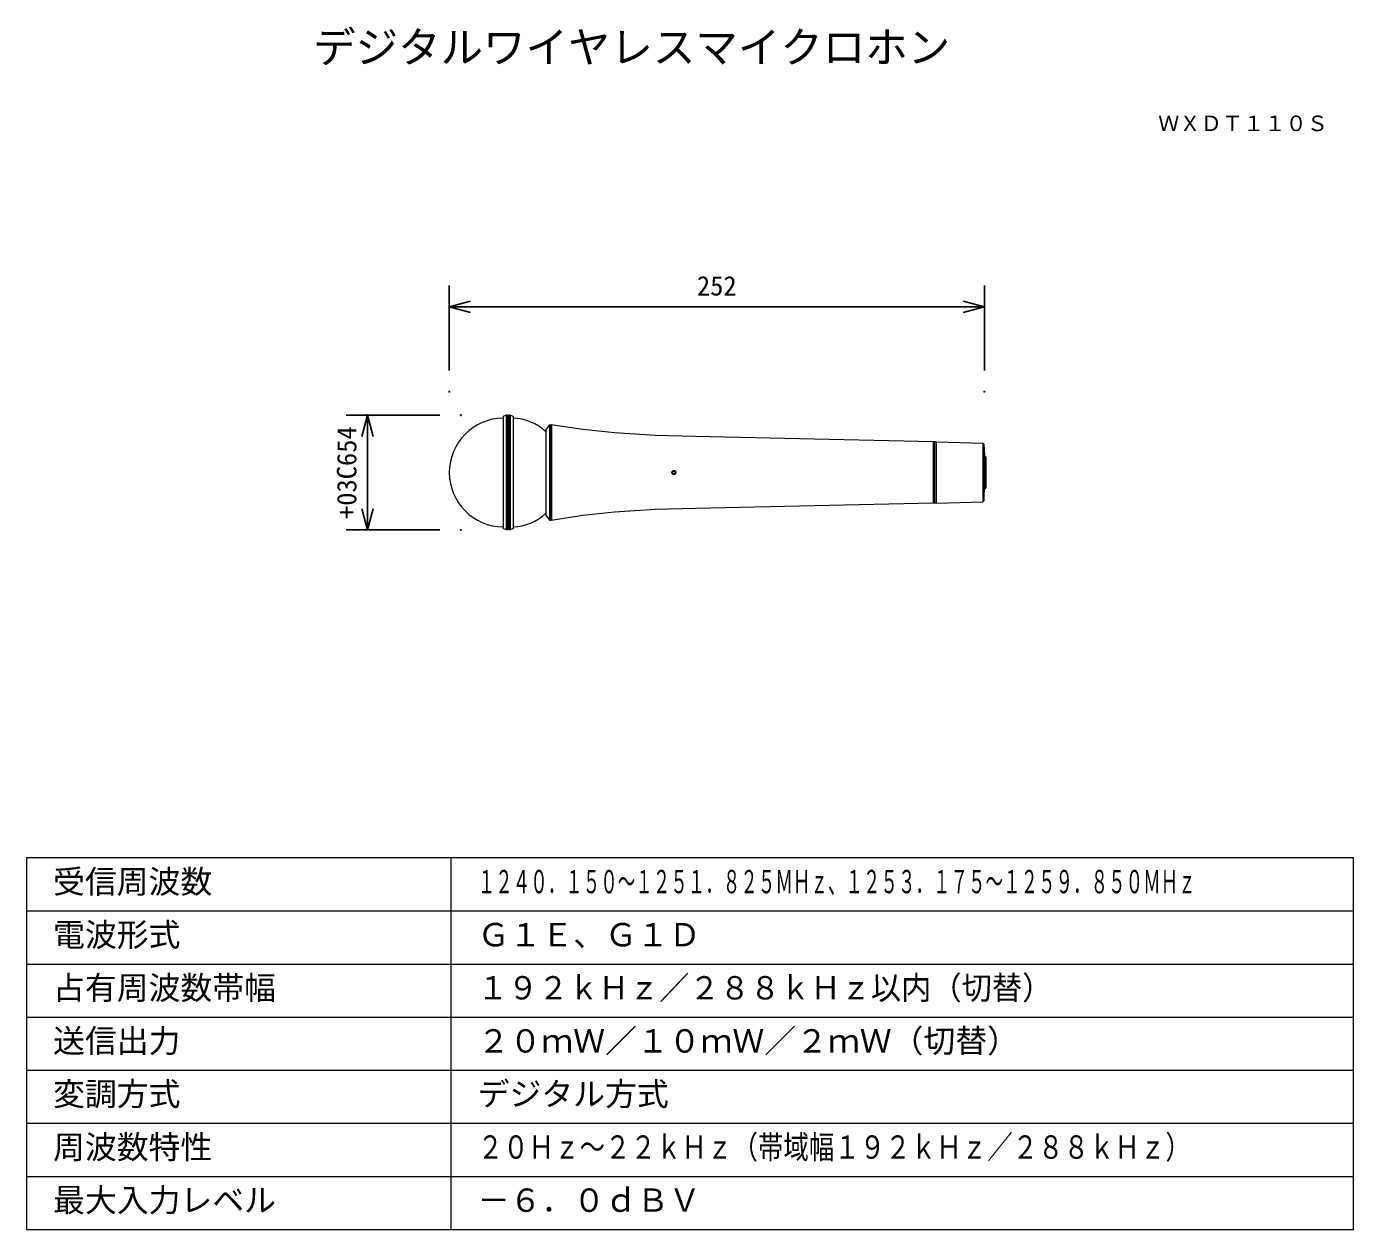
# Model space of a CAD drawing. Units: millimetres, scale not verified. Extents: x -63 to 62, y -57 to 57.
import ezdxf
from ezdxf.enums import TextEntityAlignment as Align

# ---------------------------------------------------------------- set-up
doc = ezdxf.new("R2010")
doc.units = ezdxf.units.MM
doc.header["$LTSCALE"] = 0.125
doc.header["$PDMODE"] = 32
doc.header["$PDSIZE"] = 0.0625
for name, color, linetype, lineweight in [('0-0_0', 7, 'Continuous', 25), ('0-2_WAKU', 1, 'Continuous', 18), ('0-4_GAIKEI', 7, 'Continuous', 18), ('0-6_SUNPO', 7, 'Continuous', 25)]:
    doc.layers.add(name, color=color, linetype=linetype, lineweight=lineweight)
for name, color, linetype in [('0-1_DEFPOINTS', 7, 'Continuous'), ('0-3_MOJI1', 7, 'Continuous'), ('0-5_TOUROKU', 7, 'Continuous')]:
    doc.layers.add(name, color=color, linetype=linetype)
doc.styles.add('ＭＳ ゴシック', font='')
doc.styles.get('ＭＳ ゴシック').set_extended_font_data('MS Gothic')

# ---------------------------------------------------------------- blocks, each defined once
blk = doc.blocks.new('_OPEN30')
at = {"layer": '0-0_0'}
blk.add_line((0, 0), (-1, 0), dxfattribs=at)
blk.add_lwpolyline([(-1, 0.26795), (0, 0), (-1, -0.26795)], dxfattribs=at)
blk = doc.blocks.new('D3')
at = {"layer": '0-1_DEFPOINTS'}
for p in [(-30.0622, 12.3253), (-21.2685, 12.3253), (-21.2685, 1.5182)]:
    blk.add_point(p, dxfattribs=at)
at = {"layer": '0-6_SUNPO'}
for p, q in [((-23.2685, 12.3253), (-32.0622, 12.3253)), ((-30.0622, 3.5182), (-30.0622, 10.3253)), ((-23.2685, 1.5182), (-32.0622, 1.5182))]:
    blk.add_line(p, q, dxfattribs=at)
at = {"layer": '0-6_SUNPO', "xscale": 2, "yscale": 2}
for p, rotation in [((-30.0622, 12.3253), 90), ((-30.0622, 1.5182), 270)]:
    blk.add_blockref('_OPEN30', p, dxfattribs=dict(at, rotation=rotation))
at = {"layer": '0-6_SUNPO', "style": 'ＭＳ ゴシック'}
blk.add_text('+03C654', height=1.833, rotation=90, dxfattribs=at).set_placement((-30.5622, 2.5468), align=Align.BOTTOM_LEFT)
blk = doc.blocks.new('D4')
at = {"layer": '0-1_DEFPOINTS'}
for p in [(28.0417, 22.5406), (-22.3583, 14.5406), (28.0417, 14.5406)]:
    blk.add_point(p, dxfattribs=at)
at = {"layer": '0-6_SUNPO'}
for p, q in [((-22.3583, 16.5406), (-22.3583, 24.5406)), ((28.0417, 16.5406), (28.0417, 24.5406)), ((-20.3583, 22.5406), (26.0417, 22.5406))]:
    blk.add_line(p, q, dxfattribs=at)
at = {"layer": '0-6_SUNPO', "xscale": 2, "yscale": 2, "rotation": 180}
blk.add_blockref('_OPEN30', (-22.3583, 22.5406), dxfattribs=at)
at = {"layer": '0-6_SUNPO', "xscale": 2, "yscale": 2}
blk.add_blockref('_OPEN30', (28.0417, 22.5406), dxfattribs=at)
at = {"layer": '0-6_SUNPO', "style": 'ＭＳ ゴシック'}
blk.add_text('252', height=1.833, dxfattribs=at).set_placement((0.9667, 23.0406), align=Align.BOTTOM_LEFT)

msp = doc.modelspace()

# ---------------------------------------------------------------- linework, layer by layer
at = {"layer": '0-2_WAKU', "color": 4}
for p, q in [((62.4944, -21.5097), (-62.5056, -21.5097)), ((-62.5056, -21.5097), (-62.5056, -56.5097)), ((-22.5056, -56.5097), (-22.5056, -21.5097)), ((62.4944, -56.5097), (62.4944, -21.5097)), ((-62.5056, -56.5097), (62.4944, -56.5097))]:
    msp.add_line(p, q, dxfattribs=at)
at = {"layer": '0-2_WAKU'}
for p, q in [((-62.5056, -26.5097), (62.4944, -26.5097)), ((-62.5056, -31.5097), (62.4944, -31.5097)), ((-62.5056, -36.5097), (62.4944, -36.5097)), ((-62.5056, -41.5097), (62.4944, -41.5097)), ((-62.5056, -46.5097), (62.4944, -46.5097)), ((-62.5056, -51.5097), (62.4944, -51.5097))]:
    msp.add_line(p, q, dxfattribs=at)
at = {"layer": '0-4_GAIKEI'}
for p, q in [((-17.315, 20.1788), (-17.6043, 20.0377)), ((-17.195, 20.1788), (-17.315, 20.1788)), ((-17.0751, 20.1294), (-17.195, 20.1294)), ((-16.9551, 20.1788), (-17.0751, 20.1788)), ((-16.6659, 20.0377), (-16.9551, 20.1788)), ((-13.5826, 18.7758), (-13.2439, 19.2485)), ((-13.2228, 19.2697), (-13.2439, 19.2485)), ((-13.1663, 19.2767), (-13.0816, 19.2767)), ((-13.0464, 19.2697), (-13.0816, 19.2415)), ((-13.0464, 19.2697), (-13.0816, 19.2415)), ((23.2143, 17.654), (27.5746, 17.5411)), ((23.2143, 11.8966), (27.5746, 12.0095)), ((-13.5826, 10.7748), (-13.2439, 10.3021)), ((-13.2228, 10.2809), (-13.2439, 10.3021)), ((-10.1042, 10.7254), (-13.0816, 10.2738)), ((-13.0464, 10.2809), (-13.0816, 10.3091)), ((-17.315, 9.3717), (-17.6043, 9.5129)), ((-17.195, 9.3717), (-17.315, 9.3717)), ((-17.0751, 9.4211), (-17.195, 9.4211)), ((-16.9551, 9.3717), (-17.0751, 9.3717)), ((-16.6659, 9.5129), (-16.9551, 9.3717))]:
    msp.add_line(p, q, dxfattribs=at)
at = {"layer": '0-4_GAIKEI', "color": 1}
for p, q in [((-17.6043, 20.0377), (-17.6043, 9.5129)), ((-17.315, 20.1788), (-17.315, 9.3788)), ((-17.195, 20.1788), (-17.195, 9.3788)), ((-17.0751, 20.1788), (-17.0751, 9.3788)), ((-16.9551, 20.1788), (-16.9551, 9.3788)), ((-16.6659, 20.0377), (-16.6659, 9.5129)), ((-13.5826, 18.7758), (-13.5826, 10.7748)), ((-13.2439, 19.2485), (-13.2439, 10.3021)), ((-13.1945, 19.2767), (-13.1945, 10.2738)), ((-13.1663, 19.2767), (-13.1663, 10.2738)), ((-13.124, 19.2344), (-13.124, 10.3162)), ((-13.0816, 19.2415), (-13.0816, 10.3091)), ((-13.0464, 19.2697), (-13.0464, 10.286)), ((22.9321, 11.8896), (22.9321, 17.661)), ((22.9744, 11.9319), (22.9744, 17.6187)), ((23.0168, 17.654), (23.0168, 11.8966)), ((23.2143, 11.8966), (23.2143, 17.654)), ((27.5746, 17.5411), (27.5746, 12.0095)), ((27.7863, 16.2922), (27.7863, 13.2541)), ((27.8498, 16.2146), (27.8498, 13.336))]:
    msp.add_line(p, q, dxfattribs=at)
at = {"layer": '0-4_GAIKEI'}
for points in [[(-13.2086, 19.2767), (-13.2157, 19.2697), (-13.2228, 19.2697)], [(-13.124, 19.2344), (-13.1663, 19.2767), (-13.2086, 19.2767)], [(0.5144, 18.1549), (-3.3027, 18.2678), (-7.1126, 18.5077), (-10.1042, 18.8252), (-13.0816, 19.2767)], [(23.2143, 17.654), (23.0168, 17.654), (22.9744, 17.6187), (22.9321, 17.661), (0.5144, 18.1549)], [(27.5746, 17.5411), (27.6805, 17.4423), (27.6805, 12.1083)], [(27.6805, 17.4423), (27.744, 16.3698), (27.744, 13.1807)], [(27.5746, 12.0095), (27.6805, 12.1083), (27.744, 13.1807)], [(-3.3027, 11.2828), (-7.1126, 11.0429), (-10.1042, 10.7254)], [(22.9321, 11.8896), (0.5144, 11.3957), (-3.3027, 11.2828)], [(23.2143, 11.8966), (23.0168, 11.8966), (22.9744, 11.9319), (22.9321, 11.8896)], [(-13.2086, 10.2738), (-13.2157, 10.2809), (-13.2228, 10.2809)], [(-13.124, 10.3162), (-13.1663, 10.2738), (-13.2086, 10.2738)]]:
    msp.add_lwpolyline(points, dxfattribs=at)
at = {"layer": '0-4_GAIKEI', "color": 1}
for radius in [0.1974, 0.1486]:
    msp.add_circle((-1.5247, 14.7788), radius, dxfattribs=at)
at = {"layer": '0-4_GAIKEI'}
for centre, radius, start, end in [((-17.5485, 14.7753), 5.1287, 90.62308, 269.37692), ((-16.8603, 15.0834), 4.8172, 47.12383, 87.68699), ((-16.8603, 14.4672), 4.8172, 272.31301, 312.87617)]:
    msp.add_arc(centre, radius, start, end, dxfattribs=at)
at = {"layer": '0-4_GAIKEI', "color": 1}
for centre, radius, start, end in [((27.7402, 16.1951), 0.1114, 10.10988, 88.04857), ((-9.2449, 14.7684), 37.1229, 0.01065, 2.23268), ((-9.2449, 14.7822), 37.1229, 357.76732, 359.98935), ((27.7402, 13.3555), 0.1114, 271.95143, 349.89012)]:
    msp.add_arc(centre, radius, start, end, dxfattribs=at)

# ---------------------------------------------------------------- block references
at = {"layer": '0-6_SUNPO'}
for name in ['D4', 'D3']:
    msp.add_blockref(name, (-0.3189, 7.8535), dxfattribs=at)

# ---------------------------------------------------------------- texts
at = {"layer": '0-3_MOJI1', "style": 'ＭＳ ゴシック'}
for s, height, p in [('デジタルワイヤレスマイクロホン', 2.933, (-35.5056, 52.4903)), ('受信周波数', 2.199, (-60.0056, -25.5097)), ('電波形式', 2.199, (-60.0056, -30.5097)), ('Ｇ１Ｅ、Ｇ１Ｄ', 2.199, (-20.0056, -30.5097)), ('占有周波数帯幅', 2.199, (-60.0056, -35.5097)), ('送信出力', 2.199, (-60.0056, -40.5097)), ('２０ｍＷ／１０ｍＷ／２ｍＷ（切替）', 2.199, (-20.0056, -40.5097)), ('変調方式', 2.199, (-60.0056, -45.5097)), ('デジタル方式', 2.199, (-20.0056, -45.5097)), ('周波数特性', 2.199, (-60.0056, -50.5097)), ('最大入力レベル', 2.199, (-60.0056, -55.5097)), ('－６．０ｄＢＶ', 2.199, (-20.0056, -55.5097))]:
    msp.add_text(s, height=height, dxfattribs=at).set_placement(p, align=Align.BOTTOM_LEFT)
for s, width, p in [('１２４０．１５０～１２５１．８２５ＭＨｚ、１２５３．１７５～１２５９．８５０ＭＨｚ', 0.55, (-20.0056, -25.5097)), ('１９２ｋＨｚ／２８８ｋＨｚ以内（切替）', 0.95, (-20.0056, -35.5097)), ('２０Ｈｚ～２２ｋＨｚ（帯域幅１９２ｋＨｚ／２８８ｋＨｚ）', 0.8, (-20.0056, -50.5097))]:
    msp.add_text(s, height=2.199, dxfattribs=dict(at, width=width)).set_placement(p, align=Align.BOTTOM_LEFT)
at = {"layer": '0-5_TOUROKU', "style": 'ＭＳ ゴシック'}
msp.add_text('ＷＸＤＴ１１０Ｓ', height=1.466, dxfattribs=at).set_placement((44.0943, 46.4903), align=Align.BOTTOM_LEFT)

doc.saveas('drawing.dxf')
